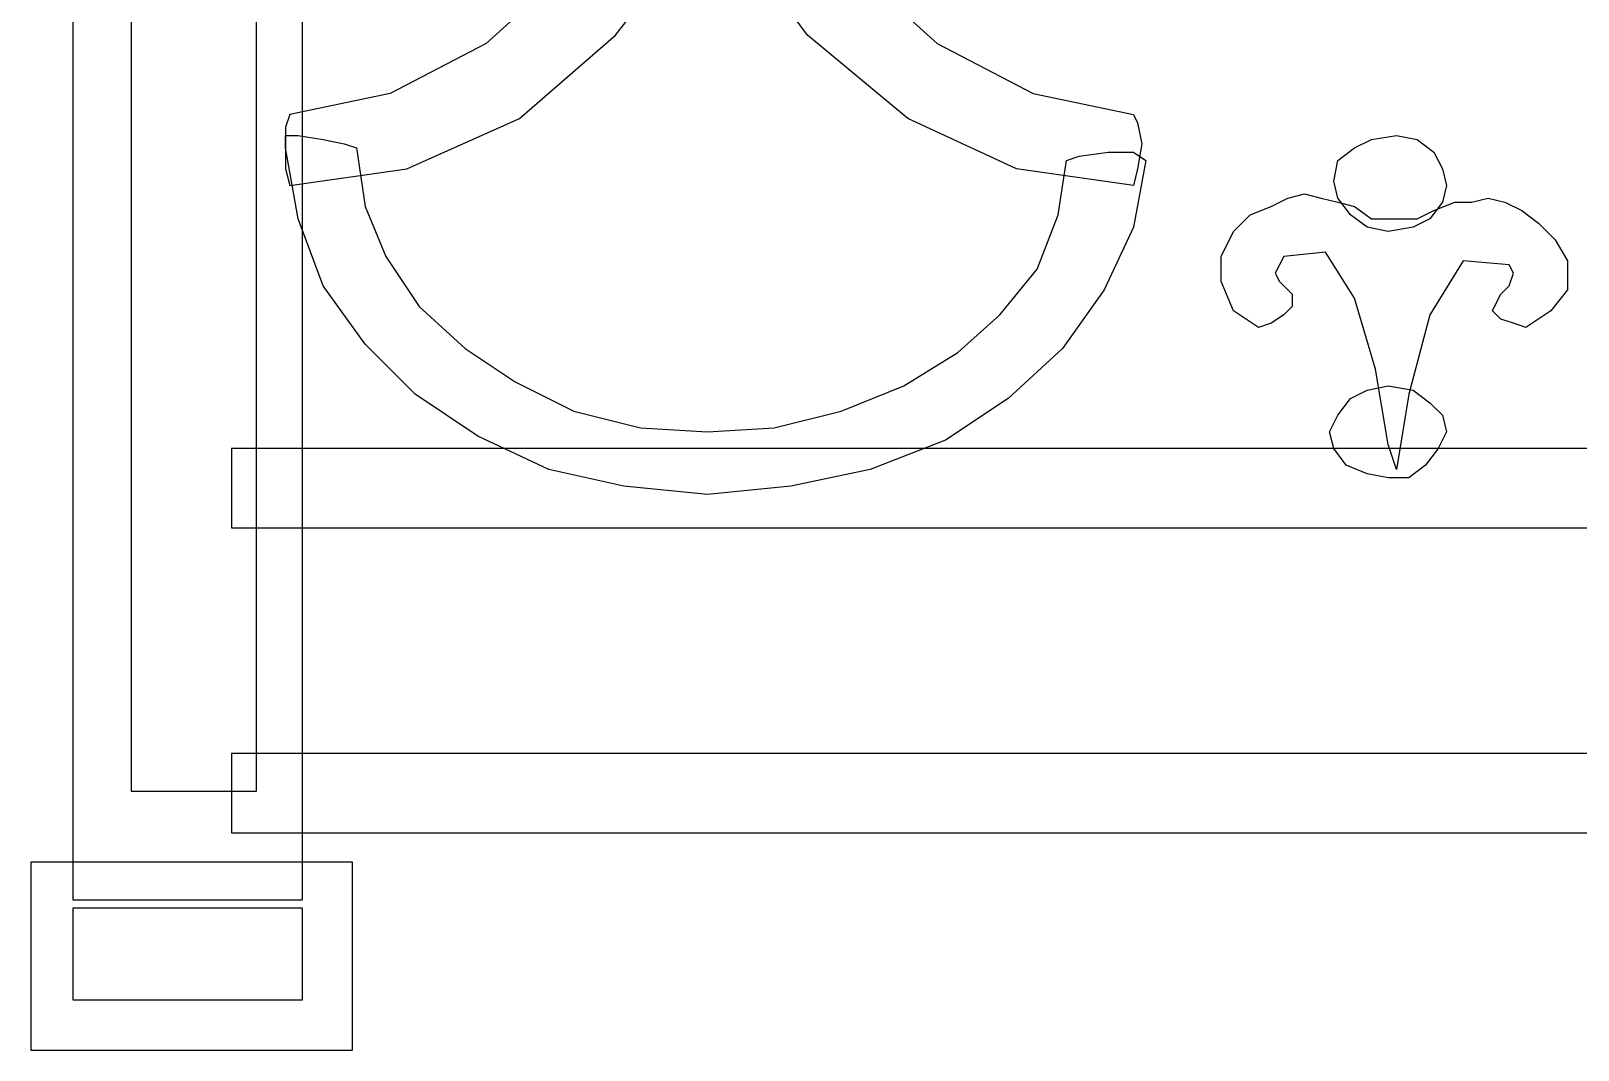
# Model space of a CAD drawing. Header units: centimetres. Extents: x -67 to 70, y -37 to 40.
# Drawn here: x -67.17 to -35.87, y -36.51 to -15.9 of the extents above; entities that cross this region are included whole.
import ezdxf

# ---------------------------------------------------------------- set-up
doc = ezdxf.new("R2010")
doc.units = ezdxf.units.CM
doc.header["$MEASUREMENT"] = 0
doc.layers.add('layer 1', color=7, linetype='Continuous')

msp = doc.modelspace()

# ---------------------------------------------------------------- linework, layer by layer
at = {"layer": 'layer 1', "color": 108}
for points, knots in [([(-66.32087, 33.59921), (-66.32087, 33.59921), (-61.67522, 33.59921), (-61.67522, 33.59921), (-61.67522, 33.59921), (-61.67522, 33.59921), (-61.67522, -33.46712), (-61.67522, -33.46712), (-61.67522, -33.46712), (-61.67522, -33.46712), (-66.32087, -33.46712), (-66.32087, -33.46712), (-66.32087, -33.46712), (-66.32087, -33.46712), (-66.32087, 33.59921), (-66.32087, 33.59921)], [0, 0, 0, 0, 0.25, 0.25, 0.25, 0.25, 0.5, 0.5, 0.5, 0.5, 0.75, 0.75, 0.75, 0.75, 1, 1, 1, 1]), ([(-50.10332, -0.69415), (-50.10332, -0.69415), (-50.35672, -4.41068), (-50.35672, -4.41068), (-50.35672, -4.41068), (-50.35672, -4.41068), (-51.11692, -7.8738), (-51.11692, -7.8738), (-51.11692, -7.8738), (-51.11692, -7.8738), (-52.21498, -10.99906), (-52.21498, -10.99906), (-52.21498, -10.99906), (-52.21498, -10.99906), (-53.56645, -13.70198), (-53.56645, -13.70198), (-53.56645, -13.70198), (-53.56645, -13.70198), (-55.34024, -15.98257), (-55.34024, -15.98257), (-55.34024, -15.98257), (-55.34024, -15.98257), (-57.28297, -17.6719), (-57.28297, -17.6719), (-57.28297, -17.6719), (-57.28297, -17.6719), (-59.56356, -18.6855), (-59.56356, -18.6855), (-59.56356, -18.6855), (-59.56356, -18.6855), (-61.92862, -19.02336), (-61.92862, -19.02336), (-61.92862, -19.02336), (-61.92862, -19.02336), (-62.01309, -18.6855), (-62.01309, -18.6855), (-62.01309, -18.6855), (-62.01309, -18.6855), (-62.01309, -18.26317), (-62.01309, -18.26317), (-62.01309, -18.26317), (-62.01309, -18.26317), (-62.01309, -17.84083), (-62.01309, -17.84083), (-62.01309, -17.84083), (-62.01309, -17.84083), (-61.92862, -17.58744), (-61.92862, -17.58744), (-61.92862, -17.58744), (-61.92862, -17.58744), (-59.90143, -17.1651), (-59.90143, -17.1651), (-59.90143, -17.1651), (-59.90143, -17.1651), (-57.9587, -16.15151), (-57.9587, -16.15151), (-57.9587, -16.15151), (-57.9587, -16.15151), (-56.1849, -14.54664), (-56.1849, -14.54664), (-56.1849, -14.54664), (-56.1849, -14.54664), (-54.58004, -12.43498), (-54.58004, -12.43498), (-54.58004, -12.43498), (-54.58004, -12.43498), (-53.31305, -9.90099), (-53.31305, -9.90099), (-53.31305, -9.90099), (-53.31305, -9.90099), (-52.38392, -7.02913), (-52.38392, -7.02913), (-52.38392, -7.02913), (-52.38392, -7.02913), (-51.79265, -3.81941), (-51.79265, -3.81941), (-51.79265, -3.81941), (-51.79265, -3.81941), (-51.70818, -0.52522), (-51.70818, -0.52522), (-51.70818, -0.52522), (-51.70818, -0.52522), (-51.87712, 2.60004), (-51.87712, 2.60004), (-51.87712, 2.60004), (-51.87712, 2.60004), (-52.46838, 5.64083), (-52.46838, 5.64083), (-52.46838, 5.64083), (-52.46838, 5.64083), (-53.48198, 8.51268), (-53.48198, 8.51268), (-53.48198, 8.51268), (-53.48198, 8.51268), (-54.83344, 11.04668), (-54.83344, 11.04668), (-54.83344, 11.04668), (-54.83344, 11.04668), (-56.4383, 13.32727), (-56.4383, 13.32727), (-56.4383, 13.32727), (-56.4383, 13.32727), (-58.12763, 15.0166), (-58.12763, 15.0166), (-58.12763, 15.0166), (-58.12763, 15.0166), (-60.07036, 16.28359), (-60.07036, 16.28359), (-60.07036, 16.28359), (-60.07036, 16.28359), (-62.01309, 16.79039), (-62.01309, 16.79039), (-62.01309, 16.79039), (-62.01309, 16.79039), (-62.09755, 16.95932), (-62.09755, 16.95932), (-62.09755, 16.95932), (-62.09755, 16.95932), (-62.09755, 17.29719), (-62.09755, 17.29719), (-62.09755, 17.29719), (-62.09755, 17.29719), (-62.01309, 17.71952), (-62.01309, 17.71952), (-62.01309, 17.71952), (-62.01309, 17.71952), (-62.01309, 17.97292), (-62.01309, 17.97292), (-62.01309, 17.97292), (-62.01309, 17.97292), (-59.47909, 17.46612), (-59.47909, 17.46612), (-59.47909, 17.46612), (-59.47909, 17.46612), (-57.1985, 16.11466), (-57.1985, 16.11466), (-57.1985, 16.11466), (-57.1985, 16.11466), (-55.17131, 14.08747), (-55.17131, 14.08747), (-55.17131, 14.08747), (-55.17131, 14.08747), (-53.48198, 11.55347), (-53.48198, 11.55347), (-53.48198, 11.55347), (-53.48198, 11.55347), (-52.13052, 8.68162), (-52.13052, 8.68162), (-52.13052, 8.68162), (-52.13052, 8.68162), (-51.03245, 5.64083), (-51.03245, 5.64083), (-51.03245, 5.64083), (-51.03245, 5.64083), (-50.35672, 2.4311), (-50.35672, 2.4311), (-50.35672, 2.4311), (-50.35672, 2.4311), (-50.10332, -0.69415), (-50.10332, -0.69415)], [0, 0, 0, 0, 0.025, 0.025, 0.025, 0.025, 0.05, 0.05, 0.05, 0.05, 0.075, 0.075, 0.075, 0.075, 0.1, 0.1, 0.1, 0.1, 0.125, 0.125, 0.125, 0.125, 0.15, 0.15, 0.15, 0.15, 0.175, 0.175, 0.175, 0.175, 0.2, 0.2, 0.2, 0.2, 0.225, 0.225, 0.225, 0.225, 0.25, 0.25, 0.25, 0.25, 0.275, 0.275, 0.275, 0.275, 0.3, 0.3, 0.3, 0.3, 0.325, 0.325, 0.325, 0.325, 0.35, 0.35, 0.35, 0.35, 0.375, 0.375, 0.375, 0.375, 0.4, 0.4, 0.4, 0.4, 0.425, 0.425, 0.425, 0.425, 0.45, 0.45, 0.45, 0.45, 0.475, 0.475, 0.475, 0.475, 0.5, 0.5, 0.5, 0.5, 0.525, 0.525, 0.525, 0.525, 0.55, 0.55, 0.55, 0.55, 0.575, 0.575, 0.575, 0.575, 0.6, 0.6, 0.6, 0.6, 0.625, 0.625, 0.625, 0.625, 0.65, 0.65, 0.65, 0.65, 0.675, 0.675, 0.675, 0.675, 0.7, 0.7, 0.7, 0.7, 0.725, 0.725, 0.725, 0.725, 0.75, 0.75, 0.75, 0.75, 0.775, 0.775, 0.775, 0.775, 0.8, 0.8, 0.8, 0.8, 0.825, 0.825, 0.825, 0.825, 0.85, 0.85, 0.85, 0.85, 0.875, 0.875, 0.875, 0.875, 0.9, 0.9, 0.9, 0.9, 0.925, 0.925, 0.925, 0.925, 0.95, 0.95, 0.95, 0.95, 0.975, 0.975, 0.975, 0.975, 1, 1, 1, 1]), ([(-56.60724, -0.69415), (-56.60724, -0.69415), (-56.35384, -4.41068), (-56.35384, -4.41068), (-56.35384, -4.41068), (-56.35384, -4.41068), (-55.67811, -7.8738), (-55.67811, -7.8738), (-55.67811, -7.8738), (-55.67811, -7.8738), (-54.58004, -10.99906), (-54.58004, -10.99906), (-54.58004, -10.99906), (-54.58004, -10.99906), (-53.14411, -13.70198), (-53.14411, -13.70198), (-53.14411, -13.70198), (-53.14411, -13.70198), (-51.45478, -15.98257), (-51.45478, -15.98257), (-51.45478, -15.98257), (-51.45478, -15.98257), (-49.42759, -17.6719), (-49.42759, -17.6719), (-49.42759, -17.6719), (-49.42759, -17.6719), (-47.23146, -18.6855), (-47.23146, -18.6855), (-47.23146, -18.6855), (-47.23146, -18.6855), (-44.86641, -19.02336), (-44.86641, -19.02336), (-44.86641, -19.02336), (-44.86641, -19.02336), (-44.78194, -18.6855), (-44.78194, -18.6855), (-44.78194, -18.6855), (-44.78194, -18.6855), (-44.69747, -18.1787), (-44.69747, -18.1787), (-44.69747, -18.1787), (-44.69747, -18.1787), (-44.78194, -17.75637), (-44.78194, -17.75637), (-44.78194, -17.75637), (-44.78194, -17.75637), (-44.86641, -17.58744), (-44.86641, -17.58744), (-44.86641, -17.58744), (-44.86641, -17.58744), (-46.8936, -17.1651), (-46.8936, -17.1651), (-46.8936, -17.1651), (-46.8936, -17.1651), (-48.83633, -16.15151), (-48.83633, -16.15151), (-48.83633, -16.15151), (-48.83633, -16.15151), (-50.61012, -14.54664), (-50.61012, -14.54664), (-50.61012, -14.54664), (-50.61012, -14.54664), (-52.13052, -12.43498), (-52.13052, -12.43498), (-52.13052, -12.43498), (-52.13052, -12.43498), (-53.48198, -9.90099), (-53.48198, -9.90099), (-53.48198, -9.90099), (-53.48198, -9.90099), (-54.41111, -7.02913), (-54.41111, -7.02913), (-54.41111, -7.02913), (-54.41111, -7.02913), (-55.00237, -3.81941), (-55.00237, -3.81941), (-55.00237, -3.81941), (-55.00237, -3.81941), (-55.17131, -0.52522), (-55.17131, -0.52522), (-55.17131, -0.52522), (-55.17131, -0.52522), (-54.91791, 2.60004), (-54.91791, 2.60004), (-54.91791, 2.60004), (-54.91791, 2.60004), (-54.32664, 5.64083), (-54.32664, 5.64083), (-54.32664, 5.64083), (-54.32664, 5.64083), (-53.22858, 8.51268), (-53.22858, 8.51268), (-53.22858, 8.51268), (-53.22858, 8.51268), (-51.96158, 11.04668), (-51.96158, 11.04668), (-51.96158, 11.04668), (-51.96158, 11.04668), (-50.35672, 13.32727), (-50.35672, 13.32727), (-50.35672, 13.32727), (-50.35672, 13.32727), (-48.66739, 15.0166), (-48.66739, 15.0166), (-48.66739, 15.0166), (-48.66739, 15.0166), (-46.80913, 16.28359), (-46.80913, 16.28359), (-46.80913, 16.28359), (-46.80913, 16.28359), (-44.86641, 16.79039), (-44.86641, 16.79039), (-44.86641, 16.79039), (-44.86641, 16.79039), (-44.61301, 16.95932), (-44.61301, 16.95932), (-44.61301, 16.95932), (-44.61301, 16.95932), (-44.61301, 17.29719), (-44.61301, 17.29719), (-44.61301, 17.29719), (-44.61301, 17.29719), (-44.69747, 17.71952), (-44.69747, 17.71952), (-44.69747, 17.71952), (-44.69747, 17.71952), (-44.78194, 17.97292), (-44.78194, 17.97292), (-44.78194, 17.97292), (-44.78194, 17.97292), (-47.4004, 17.46612), (-47.4004, 17.46612), (-47.4004, 17.46612), (-47.4004, 17.46612), (-49.68099, 16.11466), (-49.68099, 16.11466), (-49.68099, 16.11466), (-49.68099, 16.11466), (-51.62372, 14.08747), (-51.62372, 14.08747), (-51.62372, 14.08747), (-51.62372, 14.08747), (-53.31305, 11.55347), (-53.31305, 11.55347), (-53.31305, 11.55347), (-53.31305, 11.55347), (-54.66451, 8.68162), (-54.66451, 8.68162), (-54.66451, 8.68162), (-54.66451, 8.68162), (-55.67811, 5.64083), (-55.67811, 5.64083), (-55.67811, 5.64083), (-55.67811, 5.64083), (-56.35384, 2.4311), (-56.35384, 2.4311), (-56.35384, 2.4311), (-56.35384, 2.4311), (-56.60724, -0.69415), (-56.60724, -0.69415)], [0, 0, 0, 0, 0.025, 0.025, 0.025, 0.025, 0.05, 0.05, 0.05, 0.05, 0.075, 0.075, 0.075, 0.075, 0.1, 0.1, 0.1, 0.1, 0.125, 0.125, 0.125, 0.125, 0.15, 0.15, 0.15, 0.15, 0.175, 0.175, 0.175, 0.175, 0.2, 0.2, 0.2, 0.2, 0.225, 0.225, 0.225, 0.225, 0.25, 0.25, 0.25, 0.25, 0.275, 0.275, 0.275, 0.275, 0.3, 0.3, 0.3, 0.3, 0.325, 0.325, 0.325, 0.325, 0.35, 0.35, 0.35, 0.35, 0.375, 0.375, 0.375, 0.375, 0.4, 0.4, 0.4, 0.4, 0.425, 0.425, 0.425, 0.425, 0.45, 0.45, 0.45, 0.45, 0.475, 0.475, 0.475, 0.475, 0.5, 0.5, 0.5, 0.5, 0.525, 0.525, 0.525, 0.525, 0.55, 0.55, 0.55, 0.55, 0.575, 0.575, 0.575, 0.575, 0.6, 0.6, 0.6, 0.6, 0.625, 0.625, 0.625, 0.625, 0.65, 0.65, 0.65, 0.65, 0.675, 0.675, 0.675, 0.675, 0.7, 0.7, 0.7, 0.7, 0.725, 0.725, 0.725, 0.725, 0.75, 0.75, 0.75, 0.75, 0.775, 0.775, 0.775, 0.775, 0.8, 0.8, 0.8, 0.8, 0.825, 0.825, 0.825, 0.825, 0.85, 0.85, 0.85, 0.85, 0.875, 0.875, 0.875, 0.875, 0.9, 0.9, 0.9, 0.9, 0.925, 0.925, 0.925, 0.925, 0.95, 0.95, 0.95, 0.95, 0.975, 0.975, 0.975, 0.975, 1, 1, 1, 1]), ([(-53.48198, -25.27388), (-53.48198, -25.27388), (-51.79265, -25.10495), (-51.79265, -25.10495), (-51.79265, -25.10495), (-51.79265, -25.10495), (-50.18779, -24.76708), (-50.18779, -24.76708), (-50.18779, -24.76708), (-50.18779, -24.76708), (-48.66739, -24.17581), (-48.66739, -24.17581), (-48.66739, -24.17581), (-48.66739, -24.17581), (-47.4004, -23.33115), (-47.4004, -23.33115), (-47.4004, -23.33115), (-47.4004, -23.33115), (-46.30233, -22.31755), (-46.30233, -22.31755), (-46.30233, -22.31755), (-46.30233, -22.31755), (-45.45767, -21.13502), (-45.45767, -21.13502), (-45.45767, -21.13502), (-45.45767, -21.13502), (-44.86641, -19.86803), (-44.86641, -19.86803), (-44.86641, -19.86803), (-44.86641, -19.86803), (-44.61301, -18.51657), (-44.61301, -18.51657), (-44.61301, -18.51657), (-44.61301, -18.51657), (-44.86641, -18.34763), (-44.86641, -18.34763), (-44.86641, -18.34763), (-44.86641, -18.34763), (-45.3732, -18.34763), (-45.3732, -18.34763), (-45.3732, -18.34763), (-45.3732, -18.34763), (-45.96447, -18.4321), (-45.96447, -18.4321), (-45.96447, -18.4321), (-45.96447, -18.4321), (-46.21787, -18.51657), (-46.21787, -18.51657), (-46.21787, -18.51657), (-46.21787, -18.51657), (-46.3868, -19.61463), (-46.3868, -19.61463), (-46.3868, -19.61463), (-46.3868, -19.61463), (-46.80913, -20.71269), (-46.80913, -20.71269), (-46.80913, -20.71269), (-46.80913, -20.71269), (-47.56933, -21.64182), (-47.56933, -21.64182), (-47.56933, -21.64182), (-47.56933, -21.64182), (-48.41399, -22.40202), (-48.41399, -22.40202), (-48.41399, -22.40202), (-48.41399, -22.40202), (-49.51206, -23.07775), (-49.51206, -23.07775), (-49.51206, -23.07775), (-49.51206, -23.07775), (-50.77905, -23.58455), (-50.77905, -23.58455), (-50.77905, -23.58455), (-50.77905, -23.58455), (-52.13052, -23.92242), (-52.13052, -23.92242), (-52.13052, -23.92242), (-52.13052, -23.92242), (-53.48198, -24.00688), (-53.48198, -24.00688), (-53.48198, -24.00688), (-53.48198, -24.00688), (-54.83344, -23.92242), (-54.83344, -23.92242), (-54.83344, -23.92242), (-54.83344, -23.92242), (-56.1849, -23.58455), (-56.1849, -23.58455), (-56.1849, -23.58455), (-56.1849, -23.58455), (-57.36743, -22.99329), (-57.36743, -22.99329), (-57.36743, -22.99329), (-57.36743, -22.99329), (-58.38103, -22.31755), (-58.38103, -22.31755), (-58.38103, -22.31755), (-58.38103, -22.31755), (-59.31016, -21.47289), (-59.31016, -21.47289), (-59.31016, -21.47289), (-59.31016, -21.47289), (-59.98589, -20.45929), (-59.98589, -20.45929), (-59.98589, -20.45929), (-59.98589, -20.45929), (-60.40822, -19.4457), (-60.40822, -19.4457), (-60.40822, -19.4457), (-60.40822, -19.4457), (-60.57716, -18.26317), (-60.57716, -18.26317), (-60.57716, -18.26317), (-60.57716, -18.26317), (-60.83056, -18.1787), (-60.83056, -18.1787), (-60.83056, -18.1787), (-60.83056, -18.1787), (-61.25289, -18.09423), (-61.25289, -18.09423), (-61.25289, -18.09423), (-61.25289, -18.09423), (-61.75969, -18.00977), (-61.75969, -18.00977), (-61.75969, -18.00977), (-61.75969, -18.00977), (-62.01309, -18.00977), (-62.01309, -18.00977), (-62.01309, -18.00977), (-62.01309, -18.00977), (-62.01309, -18.09423), (-62.01309, -18.09423), (-62.01309, -18.09423), (-62.01309, -18.09423), (-62.01309, -18.1787), (-62.01309, -18.1787), (-62.01309, -18.1787), (-62.01309, -18.1787), (-62.01309, -18.26317), (-62.01309, -18.26317), (-62.01309, -18.26317), (-62.01309, -18.26317), (-62.01309, -18.26317), (-62.01309, -18.26317), (-62.01309, -18.26317), (-62.01309, -18.26317), (-61.75969, -19.6991), (-61.75969, -19.6991), (-61.75969, -19.6991), (-61.75969, -19.6991), (-61.25289, -21.05056), (-61.25289, -21.05056), (-61.25289, -21.05056), (-61.25289, -21.05056), (-60.40822, -22.23309), (-60.40822, -22.23309), (-60.40822, -22.23309), (-60.40822, -22.23309), (-59.39463, -23.24668), (-59.39463, -23.24668), (-59.39463, -23.24668), (-59.39463, -23.24668), (-58.12763, -24.09135), (-58.12763, -24.09135), (-58.12763, -24.09135), (-58.12763, -24.09135), (-56.6917, -24.76708), (-56.6917, -24.76708), (-56.6917, -24.76708), (-56.6917, -24.76708), (-55.17131, -25.10495), (-55.17131, -25.10495), (-55.17131, -25.10495), (-55.17131, -25.10495), (-53.48198, -25.27388), (-53.48198, -25.27388)], [0, 0, 0, 0, 0.02272727, 0.02272727, 0.02272727, 0.02272727, 0.04545455, 0.04545455, 0.04545455, 0.04545455, 0.06818182, 0.06818182, 0.06818182, 0.06818182, 0.09090909, 0.09090909, 0.09090909, 0.09090909, 0.11363636, 0.11363636, 0.11363636, 0.11363636, 0.13636364, 0.13636364, 0.13636364, 0.13636364, 0.15909091, 0.15909091, 0.15909091, 0.15909091, 0.18181818, 0.18181818, 0.18181818, 0.18181818, 0.20454545, 0.20454545, 0.20454545, 0.20454545, 0.22727273, 0.22727273, 0.22727273, 0.22727273, 0.25, 0.25, 0.25, 0.25, 0.27272727, 0.27272727, 0.27272727, 0.27272727, 0.29545455, 0.29545455, 0.29545455, 0.29545455, 0.31818182, 0.31818182, 0.31818182, 0.31818182, 0.34090909, 0.34090909, 0.34090909, 0.34090909, 0.36363636, 0.36363636, 0.36363636, 0.36363636, 0.38636364, 0.38636364, 0.38636364, 0.38636364, 0.40909091, 0.40909091, 0.40909091, 0.40909091, 0.43181818, 0.43181818, 0.43181818, 0.43181818, 0.45454545, 0.45454545, 0.45454545, 0.45454545, 0.47727273, 0.47727273, 0.47727273, 0.47727273, 0.5, 0.5, 0.5, 0.5, 0.52272727, 0.52272727, 0.52272727, 0.52272727, 0.54545455, 0.54545455, 0.54545455, 0.54545455, 0.56818182, 0.56818182, 0.56818182, 0.56818182, 0.59090909, 0.59090909, 0.59090909, 0.59090909, 0.61363636, 0.61363636, 0.61363636, 0.61363636, 0.63636364, 0.63636364, 0.63636364, 0.63636364, 0.65909091, 0.65909091, 0.65909091, 0.65909091, 0.68181818, 0.68181818, 0.68181818, 0.68181818, 0.70454545, 0.70454545, 0.70454545, 0.70454545, 0.72727273, 0.72727273, 0.72727273, 0.72727273, 0.75, 0.75, 0.75, 0.75, 0.77272727, 0.77272727, 0.77272727, 0.77272727, 0.79545455, 0.79545455, 0.79545455, 0.79545455, 0.81818182, 0.81818182, 0.81818182, 0.81818182, 0.84090909, 0.84090909, 0.84090909, 0.84090909, 0.86363636, 0.86363636, 0.86363636, 0.86363636, 0.88636364, 0.88636364, 0.88636364, 0.88636364, 0.90909091, 0.90909091, 0.90909091, 0.90909091, 0.93181818, 0.93181818, 0.93181818, 0.93181818, 0.95454545, 0.95454545, 0.95454545, 0.95454545, 0.97727273, 0.97727273, 0.97727273, 0.97727273, 1, 1, 1, 1]), ([(-38.53142, -19.02336), (-38.53142, -19.02336), (-38.61589, -18.6855), (-38.61589, -18.6855), (-38.61589, -18.6855), (-38.61589, -18.6855), (-38.78482, -18.34763), (-38.78482, -18.34763), (-38.78482, -18.34763), (-38.78482, -18.34763), (-39.12269, -18.09423), (-39.12269, -18.09423), (-39.12269, -18.09423), (-39.12269, -18.09423), (-39.54502, -18.00977), (-39.54502, -18.00977), (-39.54502, -18.00977), (-39.54502, -18.00977), (-40.05182, -18.09423), (-40.05182, -18.09423), (-40.05182, -18.09423), (-40.05182, -18.09423), (-40.38969, -18.26317), (-40.38969, -18.26317), (-40.38969, -18.26317), (-40.38969, -18.26317), (-40.72755, -18.51657), (-40.72755, -18.51657), (-40.72755, -18.51657), (-40.72755, -18.51657), (-40.81202, -18.9389), (-40.81202, -18.9389), (-40.81202, -18.9389), (-40.81202, -18.9389), (-40.72755, -19.27676), (-40.72755, -19.27676), (-40.72755, -19.27676), (-40.72755, -19.27676), (-40.47415, -19.61463), (-40.47415, -19.61463), (-40.47415, -19.61463), (-40.47415, -19.61463), (-40.13629, -19.86803), (-40.13629, -19.86803), (-40.13629, -19.86803), (-40.13629, -19.86803), (-39.71395, -19.95249), (-39.71395, -19.95249), (-39.71395, -19.95249), (-39.71395, -19.95249), (-39.20716, -19.86803), (-39.20716, -19.86803), (-39.20716, -19.86803), (-39.20716, -19.86803), (-38.86929, -19.6991), (-38.86929, -19.6991), (-38.86929, -19.6991), (-38.86929, -19.6991), (-38.61589, -19.36123), (-38.61589, -19.36123), (-38.61589, -19.36123), (-38.61589, -19.36123), (-38.53142, -19.02336), (-38.53142, -19.02336)], [0, 0, 0, 0, 0.0625, 0.0625, 0.0625, 0.0625, 0.125, 0.125, 0.125, 0.125, 0.1875, 0.1875, 0.1875, 0.1875, 0.25, 0.25, 0.25, 0.25, 0.3125, 0.3125, 0.3125, 0.3125, 0.375, 0.375, 0.375, 0.375, 0.4375, 0.4375, 0.4375, 0.4375, 0.5, 0.5, 0.5, 0.5, 0.5625, 0.5625, 0.5625, 0.5625, 0.625, 0.625, 0.625, 0.625, 0.6875, 0.6875, 0.6875, 0.6875, 0.75, 0.75, 0.75, 0.75, 0.8125, 0.8125, 0.8125, 0.8125, 0.875, 0.875, 0.875, 0.875, 0.9375, 0.9375, 0.9375, 0.9375, 1, 1, 1, 1]), ([(-39.12269, -19.6991), (-39.12269, -19.6991), (-40.05182, -19.6991), (-40.05182, -19.6991), (-40.05182, -19.6991), (-40.05182, -19.6991), (-40.05182, -19.6991), (-40.05182, -19.6991), (-40.05182, -19.6991), (-40.05182, -19.6991), (-40.38969, -19.4457), (-40.38969, -19.4457), (-40.38969, -19.4457), (-40.38969, -19.4457), (-40.72755, -19.36123), (-40.72755, -19.36123), (-40.72755, -19.36123), (-40.72755, -19.36123), (-41.06542, -19.27676), (-41.06542, -19.27676), (-41.06542, -19.27676), (-41.06542, -19.27676), (-41.40328, -19.1923), (-41.40328, -19.1923), (-41.40328, -19.1923), (-41.40328, -19.1923), (-41.74115, -19.27676), (-41.74115, -19.27676), (-41.74115, -19.27676), (-41.74115, -19.27676), (-42.07901, -19.4457), (-42.07901, -19.4457), (-42.07901, -19.4457), (-42.07901, -19.4457), (-42.50135, -19.61463), (-42.50135, -19.61463), (-42.50135, -19.61463), (-42.50135, -19.61463), (-42.83921, -19.95249), (-42.83921, -19.95249), (-42.83921, -19.95249), (-42.83921, -19.95249), (-43.09261, -20.45929), (-43.09261, -20.45929), (-43.09261, -20.45929), (-43.09261, -20.45929), (-43.09261, -20.96609), (-43.09261, -20.96609), (-43.09261, -20.96609), (-43.09261, -20.96609), (-42.83921, -21.55736), (-42.83921, -21.55736), (-42.83921, -21.55736), (-42.83921, -21.55736), (-42.33241, -21.89522), (-42.33241, -21.89522), (-42.33241, -21.89522), (-42.33241, -21.89522), (-42.07901, -21.81076), (-42.07901, -21.81076), (-42.07901, -21.81076), (-42.07901, -21.81076), (-41.82561, -21.64182), (-41.82561, -21.64182), (-41.82561, -21.64182), (-41.82561, -21.64182), (-41.65668, -21.47289), (-41.65668, -21.47289), (-41.65668, -21.47289), (-41.65668, -21.47289), (-41.65668, -21.21949), (-41.65668, -21.21949), (-41.65668, -21.21949), (-41.65668, -21.21949), (-41.74115, -21.13502), (-41.74115, -21.13502), (-41.74115, -21.13502), (-41.74115, -21.13502), (-41.91008, -20.96609), (-41.91008, -20.96609), (-41.91008, -20.96609), (-41.91008, -20.96609), (-41.99455, -20.79716), (-41.99455, -20.79716), (-41.99455, -20.79716), (-41.99455, -20.79716), (-41.82561, -20.45929), (-41.82561, -20.45929), (-41.82561, -20.45929), (-41.82561, -20.45929), (-40.98095, -20.37483), (-40.98095, -20.37483), (-40.98095, -20.37483), (-40.98095, -20.37483), (-40.38969, -21.30396), (-40.38969, -21.30396), (-40.38969, -21.30396), (-40.38969, -21.30396), (-39.96735, -22.73989), (-39.96735, -22.73989), (-39.96735, -22.73989), (-39.96735, -22.73989), (-39.71395, -24.26028), (-39.71395, -24.26028), (-39.71395, -24.26028), (-39.71395, -24.26028), (-39.54502, -24.76708), (-39.54502, -24.76708), (-39.54502, -24.76708), (-39.54502, -24.76708), (-39.29162, -23.24668), (-39.29162, -23.24668), (-39.29162, -23.24668), (-39.29162, -23.24668), (-38.86929, -21.64182), (-38.86929, -21.64182), (-38.86929, -21.64182), (-38.86929, -21.64182), (-38.19356, -20.54376), (-38.19356, -20.54376), (-38.19356, -20.54376), (-38.19356, -20.54376), (-37.26443, -20.62823), (-37.26443, -20.62823), (-37.26443, -20.62823), (-37.26443, -20.62823), (-37.17996, -20.79716), (-37.17996, -20.79716), (-37.17996, -20.79716), (-37.17996, -20.79716), (-37.26443, -21.05056), (-37.26443, -21.05056), (-37.26443, -21.05056), (-37.26443, -21.05056), (-37.43336, -21.21949), (-37.43336, -21.21949), (-37.43336, -21.21949), (-37.43336, -21.21949), (-37.51783, -21.38842), (-37.51783, -21.38842), (-37.51783, -21.38842), (-37.51783, -21.38842), (-37.60229, -21.55736), (-37.60229, -21.55736), (-37.60229, -21.55736), (-37.60229, -21.55736), (-37.43336, -21.72629), (-37.43336, -21.72629), (-37.43336, -21.72629), (-37.43336, -21.72629), (-37.17996, -21.81076), (-37.17996, -21.81076), (-37.17996, -21.81076), (-37.17996, -21.81076), (-36.92656, -21.89522), (-36.92656, -21.89522), (-36.92656, -21.89522), (-36.92656, -21.89522), (-36.41976, -21.55736), (-36.41976, -21.55736), (-36.41976, -21.55736), (-36.41976, -21.55736), (-36.0819, -21.13502), (-36.0819, -21.13502), (-36.0819, -21.13502), (-36.0819, -21.13502), (-36.0819, -20.54376), (-36.0819, -20.54376), (-36.0819, -20.54376), (-36.0819, -20.54376), (-36.3353, -20.12143), (-36.3353, -20.12143), (-36.3353, -20.12143), (-36.3353, -20.12143), (-36.67316, -19.78356), (-36.67316, -19.78356), (-36.67316, -19.78356), (-36.67316, -19.78356), (-37.01103, -19.53016), (-37.01103, -19.53016), (-37.01103, -19.53016), (-37.01103, -19.53016), (-37.3489, -19.36123), (-37.3489, -19.36123), (-37.3489, -19.36123), (-37.3489, -19.36123), (-37.68676, -19.27676), (-37.68676, -19.27676), (-37.68676, -19.27676), (-37.68676, -19.27676), (-38.02463, -19.36123), (-38.02463, -19.36123), (-38.02463, -19.36123), (-38.02463, -19.36123), (-38.36249, -19.36123), (-38.36249, -19.36123), (-38.36249, -19.36123), (-38.36249, -19.36123), (-38.78482, -19.53016), (-38.78482, -19.53016), (-38.78482, -19.53016), (-38.78482, -19.53016), (-39.12269, -19.6991), (-39.12269, -19.6991), (-39.12269, -19.6991), (-39.12269, -19.6991), (-39.12269, -19.6991), (-39.12269, -19.6991)], [0, 0, 0, 0, 0.01923077, 0.01923077, 0.01923077, 0.01923077, 0.03846154, 0.03846154, 0.03846154, 0.03846154, 0.05769231, 0.05769231, 0.05769231, 0.05769231, 0.07692308, 0.07692308, 0.07692308, 0.07692308, 0.09615385, 0.09615385, 0.09615385, 0.09615385, 0.11538462, 0.11538462, 0.11538462, 0.11538462, 0.13461538, 0.13461538, 0.13461538, 0.13461538, 0.15384615, 0.15384615, 0.15384615, 0.15384615, 0.17307692, 0.17307692, 0.17307692, 0.17307692, 0.19230769, 0.19230769, 0.19230769, 0.19230769, 0.21153846, 0.21153846, 0.21153846, 0.21153846, 0.23076923, 0.23076923, 0.23076923, 0.23076923, 0.25, 0.25, 0.25, 0.25, 0.26923077, 0.26923077, 0.26923077, 0.26923077, 0.28846154, 0.28846154, 0.28846154, 0.28846154, 0.30769231, 0.30769231, 0.30769231, 0.30769231, 0.32692308, 0.32692308, 0.32692308, 0.32692308, 0.34615385, 0.34615385, 0.34615385, 0.34615385, 0.36538462, 0.36538462, 0.36538462, 0.36538462, 0.38461538, 0.38461538, 0.38461538, 0.38461538, 0.40384615, 0.40384615, 0.40384615, 0.40384615, 0.42307692, 0.42307692, 0.42307692, 0.42307692, 0.44230769, 0.44230769, 0.44230769, 0.44230769, 0.46153846, 0.46153846, 0.46153846, 0.46153846, 0.48076923, 0.48076923, 0.48076923, 0.48076923, 0.5, 0.5, 0.5, 0.5, 0.51923077, 0.51923077, 0.51923077, 0.51923077, 0.53846154, 0.53846154, 0.53846154, 0.53846154, 0.55769231, 0.55769231, 0.55769231, 0.55769231, 0.57692308, 0.57692308, 0.57692308, 0.57692308, 0.59615385, 0.59615385, 0.59615385, 0.59615385, 0.61538462, 0.61538462, 0.61538462, 0.61538462, 0.63461538, 0.63461538, 0.63461538, 0.63461538, 0.65384615, 0.65384615, 0.65384615, 0.65384615, 0.67307692, 0.67307692, 0.67307692, 0.67307692, 0.69230769, 0.69230769, 0.69230769, 0.69230769, 0.71153846, 0.71153846, 0.71153846, 0.71153846, 0.73076923, 0.73076923, 0.73076923, 0.73076923, 0.75, 0.75, 0.75, 0.75, 0.76923077, 0.76923077, 0.76923077, 0.76923077, 0.78846154, 0.78846154, 0.78846154, 0.78846154, 0.80769231, 0.80769231, 0.80769231, 0.80769231, 0.82692308, 0.82692308, 0.82692308, 0.82692308, 0.84615385, 0.84615385, 0.84615385, 0.84615385, 0.86538462, 0.86538462, 0.86538462, 0.86538462, 0.88461538, 0.88461538, 0.88461538, 0.88461538, 0.90384615, 0.90384615, 0.90384615, 0.90384615, 0.92307692, 0.92307692, 0.92307692, 0.92307692, 0.94230769, 0.94230769, 0.94230769, 0.94230769, 0.96153846, 0.96153846, 0.96153846, 0.96153846, 0.98076923, 0.98076923, 0.98076923, 0.98076923, 1, 1, 1, 1]), ([(-38.53142, -24.00688), (-38.53142, -24.00688), (-38.61589, -23.66902), (-38.61589, -23.66902), (-38.61589, -23.66902), (-38.61589, -23.66902), (-38.86929, -23.41562), (-38.86929, -23.41562), (-38.86929, -23.41562), (-38.86929, -23.41562), (-39.20716, -23.16222), (-39.20716, -23.16222), (-39.20716, -23.16222), (-39.20716, -23.16222), (-39.71395, -23.07775), (-39.71395, -23.07775), (-39.71395, -23.07775), (-39.71395, -23.07775), (-40.13629, -23.16222), (-40.13629, -23.16222), (-40.13629, -23.16222), (-40.13629, -23.16222), (-40.47415, -23.33115), (-40.47415, -23.33115), (-40.47415, -23.33115), (-40.47415, -23.33115), (-40.72755, -23.66902), (-40.72755, -23.66902), (-40.72755, -23.66902), (-40.72755, -23.66902), (-40.89648, -24.00688), (-40.89648, -24.00688), (-40.89648, -24.00688), (-40.89648, -24.00688), (-40.81202, -24.34475), (-40.81202, -24.34475), (-40.81202, -24.34475), (-40.81202, -24.34475), (-40.55862, -24.68261), (-40.55862, -24.68261), (-40.55862, -24.68261), (-40.55862, -24.68261), (-40.13629, -24.85155), (-40.13629, -24.85155), (-40.13629, -24.85155), (-40.13629, -24.85155), (-39.71395, -24.93601), (-39.71395, -24.93601), (-39.71395, -24.93601), (-39.71395, -24.93601), (-39.29162, -24.93601), (-39.29162, -24.93601), (-39.29162, -24.93601), (-39.29162, -24.93601), (-38.95376, -24.68261), (-38.95376, -24.68261), (-38.95376, -24.68261), (-38.95376, -24.68261), (-38.70036, -24.34475), (-38.70036, -24.34475), (-38.70036, -24.34475), (-38.70036, -24.34475), (-38.53142, -24.00688), (-38.53142, -24.00688)], [0, 0, 0, 0, 0.0625, 0.0625, 0.0625, 0.0625, 0.125, 0.125, 0.125, 0.125, 0.1875, 0.1875, 0.1875, 0.1875, 0.25, 0.25, 0.25, 0.25, 0.3125, 0.3125, 0.3125, 0.3125, 0.375, 0.375, 0.375, 0.375, 0.4375, 0.4375, 0.4375, 0.4375, 0.5, 0.5, 0.5, 0.5, 0.5625, 0.5625, 0.5625, 0.5625, 0.625, 0.625, 0.625, 0.625, 0.6875, 0.6875, 0.6875, 0.6875, 0.75, 0.75, 0.75, 0.75, 0.8125, 0.8125, 0.8125, 0.8125, 0.875, 0.875, 0.875, 0.875, 0.9375, 0.9375, 0.9375, 0.9375, 1, 1, 1, 1]), ([(-63.11115, -24.34475), (-63.11115, -24.34475), (65.19332, -24.34475), (65.19332, -24.34475), (65.19332, -24.34475), (65.19332, -24.34475), (65.19332, -25.94961), (65.19332, -25.94961), (65.19332, -25.94961), (65.19332, -25.94961), (-63.11115, -25.94961), (-63.11115, -25.94961), (-63.11115, -25.94961), (-63.11115, -25.94961), (-63.11115, -24.34475), (-63.11115, -24.34475)], [0, 0, 0, 0, 0.25, 0.25, 0.25, 0.25, 0.5, 0.5, 0.5, 0.5, 0.75, 0.75, 0.75, 0.75, 1, 1, 1, 1]), ([(-63.11115, -30.5108), (-63.11115, -30.5108), (65.19332, -30.5108), (65.19332, -30.5108), (65.19332, -30.5108), (65.19332, -30.5108), (65.19332, -32.11566), (65.19332, -32.11566), (65.19332, -32.11566), (65.19332, -32.11566), (-63.11115, -32.11566), (-63.11115, -32.11566), (-63.11115, -32.11566), (-63.11115, -32.11566), (-63.11115, -30.5108), (-63.11115, -30.5108)], [0, 0, 0, 0, 0.25, 0.25, 0.25, 0.25, 0.5, 0.5, 0.5, 0.5, 0.75, 0.75, 0.75, 0.75, 1, 1, 1, 1]), ([(-67.16554, -32.70692), (-67.16554, -32.70692), (-60.66162, -32.70692), (-60.66162, -32.70692), (-60.66162, -32.70692), (-60.66162, -32.70692), (-60.66162, -36.50791), (-60.66162, -36.50791), (-60.66162, -36.50791), (-60.66162, -36.50791), (-67.16554, -36.50791), (-67.16554, -36.50791), (-67.16554, -36.50791), (-67.16554, -36.50791), (-67.16554, -32.70692), (-67.16554, -32.70692)], [0, 0, 0, 0, 0.25, 0.25, 0.25, 0.25, 0.5, 0.5, 0.5, 0.5, 0.75, 0.75, 0.75, 0.75, 1, 1, 1, 1])]:
    msp.add_open_spline(points, degree=3, knots=knots, dxfattribs=at)
at = {"layer": 'layer 1', "color": 117}
for points in [[(-65.13834, 32.07881), (-65.13834, 32.07881), (-62.60435, 32.07881), (-62.60435, 32.07881), (-62.60435, 32.07881), (-62.60435, 32.07881), (-62.60435, -31.27099), (-62.60435, -31.27099), (-62.60435, -31.27099), (-62.60435, -31.27099), (-65.13834, -31.27099), (-65.13834, -31.27099), (-65.13834, -31.27099), (-65.13834, -31.27099), (-65.13834, 32.07881), (-65.13834, 32.07881)], [(-66.32087, -33.63605), (-66.32087, -33.63605), (-61.67522, -33.63605), (-61.67522, -33.63605), (-61.67522, -33.63605), (-61.67522, -33.63605), (-61.67522, -35.49431), (-61.67522, -35.49431), (-61.67522, -35.49431), (-61.67522, -35.49431), (-66.32087, -35.49431), (-66.32087, -35.49431), (-66.32087, -35.49431), (-66.32087, -35.49431), (-66.32087, -33.63605), (-66.32087, -33.63605)]]:
    msp.add_open_spline(points, degree=3, knots=[0, 0, 0, 0, 0.25, 0.25, 0.25, 0.25, 0.5, 0.5, 0.5, 0.5, 0.75, 0.75, 0.75, 0.75, 1, 1, 1, 1], dxfattribs=at)

doc.saveas('drawing.dxf')
